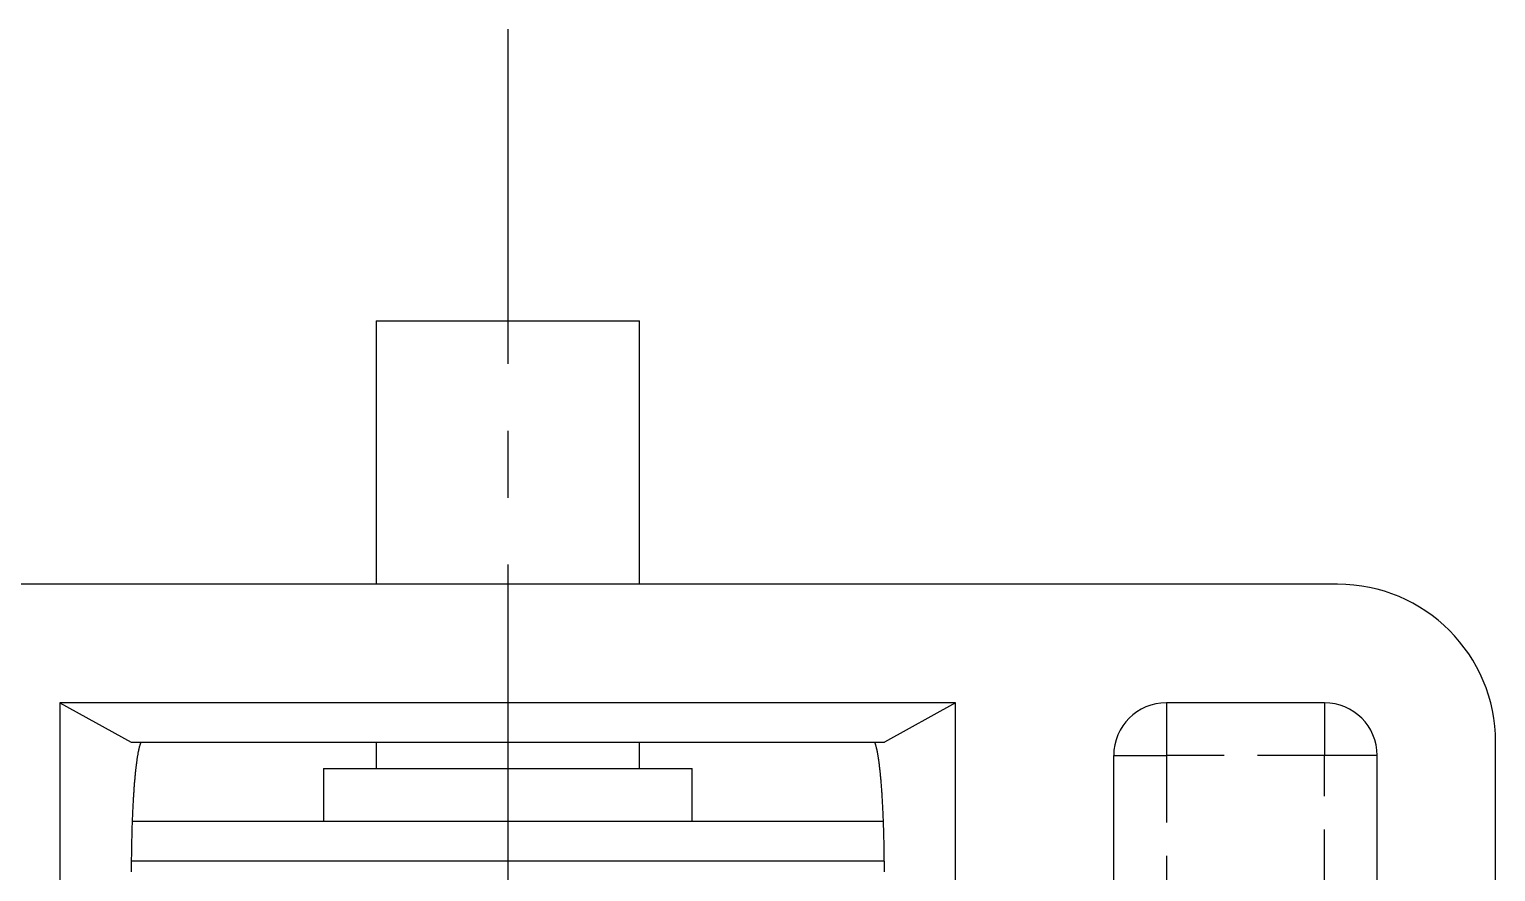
# Model space of a CAD drawing. Extents: x 21 to 308, y 43 to 260.
# Drawn here: x 130.76 to 158.59, y 244.48 to 260.47 of the extents above; entities that cross this region are included whole.
import ezdxf

# ---------------------------------------------------------------- set-up
doc = ezdxf.new("R2010")
doc.units = 0
doc.linetypes.add('CENTER', pattern=[10.16, 6.35, -1.27, 1.27, -1.27])
doc.linetypes.add('HIDDEN', pattern=[1.905, 1.27, -0.635])
doc.layers.get('0').update_dxf_attribs({"linetype": 'CONTINUOUS'})
doc.layers.add('CENTER', color=1, linetype='CENTER')

msp = doc.modelspace()

# ---------------------------------------------------------------- linework, layer by layer
at = {"color": 7, "linetype": 'CONTINUOUS'}
for p, q in [((137.338, 254.94), (138.123, 254.94)), ((138.123, 254.94), (142.338, 254.94)), ((155.588, 249.94), (124.088, 249.94)), ((131.338, 247.69), (132.691, 246.94)), ((148.338, 247.69), (131.338, 247.69)), ((131.338, 247.69), (131.338, 226.19)), ((148.338, 247.69), (146.985, 246.94)), ((148.338, 226.19), (148.338, 247.69)), ((155.338, 247.69), (152.338, 247.69)), ((132.691, 246.94), (146.985, 246.94)), ((158.588, 244.012), (158.588, 246.94)), ((151.338, 227.19), (151.338, 246.69)), ((156.338, 244.012), (156.338, 246.69)), ((136.338, 246.44), (139.838, 246.44)), ((139.838, 246.44), (143.338, 246.44)), ((132.708, 245.44), (146.968, 245.44)), ((132.692, 244.69), (146.984, 244.69))]:
    msp.add_line(p, q, dxfattribs=at)
at = {"color": 3, "linetype": 'HIDDEN'}
for p, q in [((152.338, 247.69), (152.338, 246.69)), ((155.338, 247.69), (155.338, 246.69)), ((151.338, 246.69), (152.338, 246.69)), ((155.338, 246.69), (152.338, 246.69)), ((152.338, 246.69), (152.338, 227.19)), ((155.338, 244.012), (155.338, 246.69)), ((156.338, 246.69), (155.338, 246.69))]:
    msp.add_line(p, q, dxfattribs=at)
at = {"color": 7}
for points in [[(137.338, 254.94, 0), (137.338, 254.861, 0), (137.338, 254.782, 0), (137.338, 254.702, 0), (137.338, 254.623, 0), (137.338, 254.544, 0), (137.338, 254.464, 0), (137.338, 254.385, 0), (137.338, 254.306, 0), (137.338, 254.226, 0), (137.338, 254.147, 0), (137.338, 254.067, 0), (137.338, 253.988, 0), (137.338, 253.909, 0), (137.338, 253.829, 0), (137.338, 253.75, 0), (137.338, 253.671, 0), (137.338, 253.591, 0), (137.338, 253.512, 0), (137.338, 253.433, 0), (137.338, 253.353, 0), (137.338, 253.274, 0), (137.338, 253.194, 0), (137.338, 253.115, 0), (137.338, 253.036, 0), (137.338, 252.956, 0), (137.338, 252.877, 0), (137.338, 252.798, 0), (137.338, 252.718, 0), (137.338, 252.639, 0), (137.338, 252.56, 0), (137.338, 252.48, 0), (137.338, 252.401, 0), (137.338, 252.321, 0), (137.338, 252.242, 0), (137.338, 252.163, 0), (137.338, 252.083, 0), (137.338, 252.004, 0), (137.338, 251.925, 0), (137.338, 251.845, 0), (137.338, 251.766, 0), (137.338, 251.686, 0), (137.338, 251.607, 0), (137.338, 251.528, 0), (137.338, 251.448, 0), (137.338, 251.369, 0), (137.338, 251.29, 0), (137.338, 251.21, 0), (137.338, 251.131, 0), (137.338, 251.052, 0), (137.338, 250.972, 0), (137.338, 250.893, 0), (137.338, 250.813, 0), (137.338, 250.734, 0), (137.338, 250.655, 0), (137.338, 250.575, 0), (137.338, 250.496, 0), (137.338, 250.417, 0), (137.338, 250.337, 0), (137.338, 250.258, 0), (137.338, 250.179, 0), (137.338, 250.099, 0), (137.338, 250.02, 0), (137.338, 249.94, 0)], [(142.338, 249.94, 0), (142.338, 250.02, 0), (142.338, 250.099, 0), (142.338, 250.179, 0), (142.338, 250.258, 0), (142.338, 250.337, 0), (142.338, 250.417, 0), (142.338, 250.496, 0), (142.338, 250.575, 0), (142.338, 250.655, 0), (142.338, 250.734, 0), (142.338, 250.813, 0), (142.338, 250.893, 0), (142.338, 250.972, 0), (142.338, 251.052, 0), (142.338, 251.131, 0), (142.338, 251.21, 0), (142.338, 251.29, 0), (142.338, 251.369, 0), (142.338, 251.448, 0), (142.338, 251.528, 0), (142.338, 251.607, 0), (142.338, 251.686, 0), (142.338, 251.766, 0), (142.338, 251.845, 0), (142.338, 251.925, 0), (142.338, 252.004, 0), (142.338, 252.083, 0), (142.338, 252.163, 0), (142.338, 252.242, 0), (142.338, 252.321, 0), (142.338, 252.401, 0), (142.338, 252.48, 0), (142.338, 252.56, 0), (142.338, 252.639, 0), (142.338, 252.718, 0), (142.338, 252.798, 0), (142.338, 252.877, 0), (142.338, 252.956, 0), (142.338, 253.036, 0), (142.338, 253.115, 0), (142.338, 253.194, 0), (142.338, 253.274, 0), (142.338, 253.353, 0), (142.338, 253.433, 0), (142.338, 253.512, 0), (142.338, 253.591, 0), (142.338, 253.671, 0), (142.338, 253.75, 0), (142.338, 253.829, 0), (142.338, 253.909, 0), (142.338, 253.988, 0), (142.338, 254.067, 0), (142.338, 254.147, 0), (142.338, 254.226, 0), (142.338, 254.306, 0), (142.338, 254.385, 0), (142.338, 254.464, 0), (142.338, 254.544, 0), (142.338, 254.623, 0), (142.338, 254.702, 0), (142.338, 254.782, 0), (142.338, 254.861, 0), (142.338, 254.94, 0)], [(137.338, 246.94, 0), (137.338, 246.933, 0), (137.338, 246.925, 0), (137.338, 246.917, 0), (137.338, 246.909, 0), (137.338, 246.901, 0), (137.338, 246.893, 0), (137.338, 246.885, 0), (137.338, 246.877, 0), (137.338, 246.869, 0), (137.338, 246.861, 0), (137.338, 246.853, 0), (137.338, 246.845, 0), (137.338, 246.837, 0), (137.338, 246.829, 0), (137.338, 246.821, 0), (137.338, 246.813, 0), (137.338, 246.806, 0), (137.338, 246.798, 0), (137.338, 246.79, 0), (137.338, 246.782, 0), (137.338, 246.774, 0), (137.338, 246.766, 0), (137.338, 246.758, 0), (137.338, 246.75, 0), (137.338, 246.742, 0), (137.338, 246.734, 0), (137.338, 246.726, 0), (137.338, 246.718, 0), (137.338, 246.71, 0), (137.338, 246.702, 0), (137.338, 246.694, 0), (137.338, 246.686, 0), (137.338, 246.679, 0), (137.338, 246.671, 0), (137.338, 246.663, 0), (137.338, 246.655, 0), (137.338, 246.647, 0), (137.338, 246.639, 0), (137.338, 246.631, 0), (137.338, 246.623, 0), (137.338, 246.615, 0), (137.338, 246.607, 0), (137.338, 246.599, 0), (137.338, 246.591, 0), (137.338, 246.583, 0), (137.338, 246.575, 0), (137.338, 246.567, 0), (137.338, 246.56, 0), (137.338, 246.552, 0), (137.338, 246.544, 0), (137.338, 246.536, 0), (137.338, 246.528, 0), (137.338, 246.52, 0), (137.338, 246.512, 0), (137.338, 246.504, 0), (137.338, 246.496, 0), (137.338, 246.488, 0), (137.338, 246.48, 0), (137.338, 246.472, 0), (137.338, 246.464, 0), (137.338, 246.456, 0), (137.338, 246.448, 0), (137.338, 246.44, 0)], [(142.338, 246.44, 0), (142.338, 246.448, 0), (142.338, 246.456, 0), (142.338, 246.464, 0), (142.338, 246.472, 0), (142.338, 246.48, 0), (142.338, 246.488, 0), (142.338, 246.496, 0), (142.338, 246.504, 0), (142.338, 246.512, 0), (142.338, 246.52, 0), (142.338, 246.528, 0), (142.338, 246.536, 0), (142.338, 246.544, 0), (142.338, 246.552, 0), (142.338, 246.56, 0), (142.338, 246.567, 0), (142.338, 246.575, 0), (142.338, 246.583, 0), (142.338, 246.591, 0), (142.338, 246.599, 0), (142.338, 246.607, 0), (142.338, 246.615, 0), (142.338, 246.623, 0), (142.338, 246.631, 0), (142.338, 246.639, 0), (142.338, 246.647, 0), (142.338, 246.655, 0), (142.338, 246.663, 0), (142.338, 246.671, 0), (142.338, 246.679, 0), (142.338, 246.686, 0), (142.338, 246.694, 0), (142.338, 246.702, 0), (142.338, 246.71, 0), (142.338, 246.718, 0), (142.338, 246.726, 0), (142.338, 246.734, 0), (142.338, 246.742, 0), (142.338, 246.75, 0), (142.338, 246.758, 0), (142.338, 246.766, 0), (142.338, 246.774, 0), (142.338, 246.782, 0), (142.338, 246.79, 0), (142.338, 246.798, 0), (142.338, 246.806, 0), (142.338, 246.813, 0), (142.338, 246.821, 0), (142.338, 246.829, 0), (142.338, 246.837, 0), (142.338, 246.845, 0), (142.338, 246.853, 0), (142.338, 246.861, 0), (142.338, 246.869, 0), (142.338, 246.877, 0), (142.338, 246.885, 0), (142.338, 246.893, 0), (142.338, 246.901, 0), (142.338, 246.909, 0), (142.338, 246.917, 0), (142.338, 246.925, 0), (142.338, 246.933, 0), (142.338, 246.94, 0)], [(136.338, 246.44, 0), (136.338, 246.425, 0), (136.338, 246.409, 0), (136.338, 246.393, 0), (136.338, 246.377, 0), (136.338, 246.361, 0), (136.338, 246.345, 0), (136.338, 246.329, 0), (136.338, 246.313, 0), (136.338, 246.298, 0), (136.338, 246.282, 0), (136.338, 246.266, 0), (136.338, 246.25, 0), (136.338, 246.234, 0), (136.338, 246.218, 0), (136.338, 246.202, 0), (136.338, 246.186, 0), (136.338, 246.171, 0), (136.338, 246.155, 0), (136.338, 246.139, 0), (136.338, 246.123, 0), (136.338, 246.107, 0), (136.338, 246.091, 0), (136.338, 246.075, 0), (136.338, 246.06, 0), (136.338, 246.044, 0), (136.338, 246.028, 0), (136.338, 246.012, 0), (136.338, 245.996, 0), (136.338, 245.98, 0), (136.338, 245.964, 0), (136.338, 245.948, 0), (136.338, 245.933, 0), (136.338, 245.917, 0), (136.338, 245.901, 0), (136.338, 245.885, 0), (136.338, 245.869, 0), (136.338, 245.853, 0), (136.338, 245.837, 0), (136.338, 245.821, 0), (136.338, 245.806, 0), (136.338, 245.79, 0), (136.338, 245.774, 0), (136.338, 245.758, 0), (136.338, 245.742, 0), (136.338, 245.726, 0), (136.338, 245.71, 0), (136.338, 245.694, 0), (136.338, 245.679, 0), (136.338, 245.663, 0), (136.338, 245.647, 0), (136.338, 245.631, 0), (136.338, 245.615, 0), (136.338, 245.599, 0), (136.338, 245.583, 0), (136.338, 245.567, 0), (136.338, 245.552, 0), (136.338, 245.536, 0), (136.338, 245.52, 0), (136.338, 245.504, 0), (136.338, 245.488, 0), (136.338, 245.472, 0), (136.338, 245.456, 0), (136.338, 245.44, 0)], [(143.338, 245.44, 0), (143.338, 245.456, 0), (143.338, 245.472, 0), (143.338, 245.488, 0), (143.338, 245.504, 0), (143.338, 245.52, 0), (143.338, 245.536, 0), (143.338, 245.552, 0), (143.338, 245.567, 0), (143.338, 245.583, 0), (143.338, 245.599, 0), (143.338, 245.615, 0), (143.338, 245.631, 0), (143.338, 245.647, 0), (143.338, 245.663, 0), (143.338, 245.679, 0), (143.338, 245.694, 0), (143.338, 245.71, 0), (143.338, 245.726, 0), (143.338, 245.742, 0), (143.338, 245.758, 0), (143.338, 245.774, 0), (143.338, 245.79, 0), (143.338, 245.806, 0), (143.338, 245.821, 0), (143.338, 245.837, 0), (143.338, 245.853, 0), (143.338, 245.869, 0), (143.338, 245.885, 0), (143.338, 245.901, 0), (143.338, 245.917, 0), (143.338, 245.933, 0), (143.338, 245.948, 0), (143.338, 245.964, 0), (143.338, 245.98, 0), (143.338, 245.996, 0), (143.338, 246.012, 0), (143.338, 246.028, 0), (143.338, 246.044, 0), (143.338, 246.06, 0), (143.338, 246.075, 0), (143.338, 246.091, 0), (143.338, 246.107, 0), (143.338, 246.123, 0), (143.338, 246.139, 0), (143.338, 246.155, 0), (143.338, 246.171, 0), (143.338, 246.186, 0), (143.338, 246.202, 0), (143.338, 246.218, 0), (143.338, 246.234, 0), (143.338, 246.25, 0), (143.338, 246.266, 0), (143.338, 246.282, 0), (143.338, 246.298, 0), (143.338, 246.313, 0), (143.338, 246.329, 0), (143.338, 246.345, 0), (143.338, 246.361, 0), (143.338, 246.377, 0), (143.338, 246.393, 0), (143.338, 246.409, 0), (143.338, 246.425, 0), (143.338, 246.44, 0)]]:
    msp.add_polyline3d(points, dxfattribs=at)
at = {"color": 7, "linetype": 'CONTINUOUS'}
for points in [[(132.875, 246.94, 0), (132.872, 246.935, 0), (132.87, 246.93, 0), (132.868, 246.924, 0), (132.865, 246.918, 0), (132.863, 246.912, 0), (132.86, 246.905, 0), (132.858, 246.898, 0), (132.856, 246.891, 0), (132.853, 246.884, 0), (132.851, 246.876, 0), (132.849, 246.868, 0), (132.846, 246.86, 0), (132.844, 246.851, 0), (132.842, 246.842, 0), (132.839, 246.833, 0), (132.837, 246.824, 0), (132.835, 246.814, 0), (132.833, 246.804, 0), (132.83, 246.794, 0), (132.828, 246.784, 0), (132.826, 246.773, 0), (132.824, 246.762, 0), (132.821, 246.751, 0), (132.819, 246.739, 0), (132.817, 246.727, 0), (132.815, 246.715, 0), (132.813, 246.703, 0), (132.811, 246.69, 0), (132.808, 246.677, 0), (132.806, 246.664, 0), (132.804, 246.651, 0), (132.802, 246.637, 0), (132.8, 246.624, 0), (132.798, 246.609, 0), (132.796, 246.595, 0), (132.794, 246.581, 0), (132.792, 246.566, 0), (132.79, 246.551, 0), (132.788, 246.535, 0), (132.786, 246.52, 0), (132.784, 246.504, 0), (132.782, 246.488, 0), (132.78, 246.472, 0), (132.778, 246.455, 0), (132.776, 246.438, 0), (132.774, 246.421, 0), (132.772, 246.404, 0), (132.77, 246.387, 0), (132.768, 246.369, 0), (132.767, 246.351, 0), (132.765, 246.333, 0), (132.763, 246.315, 0), (132.761, 246.296, 0), (132.76, 246.278, 0), (132.758, 246.259, 0), (132.756, 246.239, 0), (132.754, 246.22, 0), (132.753, 246.201, 0), (132.751, 246.181, 0), (132.749, 246.161, 0), (132.748, 246.141, 0), (132.746, 246.12, 0), (132.745, 246.1, 0), (132.743, 246.079, 0), (132.741, 246.058, 0), (132.74, 246.037, 0), (132.738, 246.016, 0), (132.737, 245.994, 0), (132.735, 245.973, 0), (132.734, 245.951, 0), (132.733, 245.929, 0), (132.731, 245.907, 0), (132.73, 245.885, 0), (132.728, 245.862, 0), (132.727, 245.839, 0), (132.726, 245.817, 0), (132.725, 245.794, 0), (132.723, 245.771, 0), (132.722, 245.747, 0), (132.721, 245.724, 0), (132.72, 245.7, 0), (132.718, 245.677, 0), (132.717, 245.653, 0), (132.716, 245.629, 0), (132.715, 245.605, 0), (132.714, 245.581, 0), (132.713, 245.556, 0), (132.712, 245.532, 0), (132.711, 245.507, 0), (132.71, 245.482, 0), (132.709, 245.458, 0), (132.708, 245.433, 0), (132.707, 245.408, 0), (132.706, 245.382, 0), (132.705, 245.357, 0), (132.704, 245.332, 0), (132.704, 245.306, 0), (132.703, 245.281, 0), (132.702, 245.255, 0), (132.701, 245.229, 0), (132.701, 245.203, 0), (132.7, 245.178, 0), (132.699, 245.152, 0), (132.699, 245.125, 0), (132.698, 245.099, 0), (132.697, 245.073, 0), (132.697, 245.047, 0), (132.696, 245.02, 0), (132.696, 244.994, 0), (132.695, 244.967, 0), (132.695, 244.941, 0), (132.694, 244.914, 0), (132.694, 244.888, 0), (132.694, 244.861, 0), (132.693, 244.834, 0), (132.693, 244.807, 0), (132.693, 244.781, 0), (132.692, 244.754, 0), (132.692, 244.727, 0), (132.692, 244.7, 0), (132.692, 244.673, 0), (132.692, 244.646, 0), (132.691, 244.619, 0), (132.691, 244.592, 0), (132.691, 244.565, 0), (132.691, 244.538, 0), (132.691, 244.511, 0), (132.691, 244.484, 0)], [(146.985, 244.484, 0), (146.985, 244.511, 0), (146.985, 244.538, 0), (146.985, 244.565, 0), (146.985, 244.592, 0), (146.985, 244.619, 0), (146.985, 244.646, 0), (146.985, 244.673, 0), (146.984, 244.7, 0), (146.984, 244.727, 0), (146.984, 244.754, 0), (146.984, 244.781, 0), (146.983, 244.807, 0), (146.983, 244.834, 0), (146.983, 244.861, 0), (146.982, 244.888, 0), (146.982, 244.914, 0), (146.981, 244.941, 0), (146.981, 244.967, 0), (146.98, 244.994, 0), (146.98, 245.02, 0), (146.979, 245.047, 0), (146.979, 245.073, 0), (146.978, 245.099, 0), (146.978, 245.125, 0), (146.977, 245.152, 0), (146.976, 245.178, 0), (146.976, 245.203, 0), (146.975, 245.229, 0), (146.974, 245.255, 0), (146.973, 245.281, 0), (146.973, 245.306, 0), (146.972, 245.332, 0), (146.971, 245.357, 0), (146.97, 245.382, 0), (146.969, 245.408, 0), (146.968, 245.433, 0), (146.967, 245.458, 0), (146.966, 245.482, 0), (146.965, 245.507, 0), (146.964, 245.532, 0), (146.963, 245.556, 0), (146.962, 245.581, 0), (146.961, 245.605, 0), (146.96, 245.629, 0), (146.959, 245.653, 0), (146.958, 245.677, 0), (146.957, 245.7, 0), (146.956, 245.724, 0), (146.954, 245.747, 0), (146.953, 245.771, 0), (146.952, 245.794, 0), (146.95, 245.817, 0), (146.949, 245.839, 0), (146.948, 245.862, 0), (146.946, 245.885, 0), (146.945, 245.907, 0), (146.944, 245.929, 0), (146.942, 245.951, 0), (146.941, 245.973, 0), (146.939, 245.994, 0), (146.938, 246.016, 0), (146.936, 246.037, 0), (146.935, 246.058, 0), (146.933, 246.079, 0), (146.932, 246.1, 0), (146.93, 246.12, 0), (146.929, 246.141, 0), (146.927, 246.161, 0), (146.925, 246.181, 0), (146.924, 246.201, 0), (146.922, 246.22, 0), (146.92, 246.239, 0), (146.919, 246.259, 0), (146.917, 246.278, 0), (146.915, 246.296, 0), (146.913, 246.315, 0), (146.911, 246.333, 0), (146.91, 246.351, 0), (146.908, 246.369, 0), (146.906, 246.387, 0), (146.904, 246.404, 0), (146.902, 246.421, 0), (146.9, 246.438, 0), (146.898, 246.455, 0), (146.896, 246.472, 0), (146.895, 246.488, 0), (146.893, 246.504, 0), (146.891, 246.52, 0), (146.889, 246.535, 0), (146.887, 246.551, 0), (146.885, 246.566, 0), (146.883, 246.581, 0), (146.88, 246.595, 0), (146.878, 246.609, 0), (146.876, 246.624, 0), (146.874, 246.637, 0), (146.872, 246.651, 0), (146.87, 246.664, 0), (146.868, 246.677, 0), (146.866, 246.69, 0), (146.864, 246.703, 0), (146.861, 246.715, 0), (146.859, 246.727, 0), (146.857, 246.739, 0), (146.855, 246.751, 0), (146.853, 246.762, 0), (146.85, 246.773, 0), (146.848, 246.784, 0), (146.846, 246.794, 0), (146.844, 246.804, 0), (146.841, 246.814, 0), (146.839, 246.824, 0), (146.837, 246.833, 0), (146.835, 246.842, 0), (146.832, 246.851, 0), (146.83, 246.86, 0), (146.828, 246.868, 0), (146.825, 246.876, 0), (146.823, 246.884, 0), (146.821, 246.891, 0), (146.818, 246.898, 0), (146.816, 246.905, 0), (146.814, 246.912, 0), (146.811, 246.918, 0), (146.809, 246.924, 0), (146.806, 246.93, 0), (146.804, 246.935, 0), (146.802, 246.94, 0)]]:
    msp.add_polyline3d(points, dxfattribs=at)
for centre, radius, start, end in [((155.588, 246.94), 3, 0, 90), ((152.338, 246.69), 1, 90, 180), ((155.338, 246.69), 1, 0, 90)]:
    msp.add_arc(centre, radius, start, end, dxfattribs=at)
at = {"layer": 'CENTER', "color": 1, "linetype": 'CENTER'}
msp.add_line((139.838, 260.472), (139.838, 214.174), dxfattribs=at)

doc.saveas('drawing.dxf')
